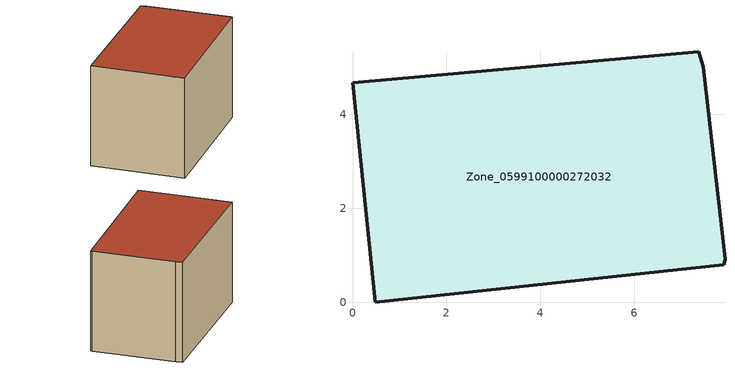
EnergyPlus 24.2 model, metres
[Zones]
Zone_0599100000272032
 floor ground (C_G): 0.48,0 0,4.67 7.37,5.34 7.47,5.02 7.93,0.92 7.9,0.81 z0.13
 wall outside (C_F): 0,4.67 0.48,0 7.9,0.81 7.93,0.92 7.47,5.02 7.37,5.34 0,4.67 z0.13:5.3
 roof outside (C_R): 7.93,0.92 7.47,5.02 7.37,5.34 0,4.67 0.48,0 7.9,0.81 z5.3
[BUILDING]
Pand.0599100000272032: North Axis=0; Terrain=City; Loads Convergence Tolerance Value=0.04; Temperature Convergence Tolerance Value=0.4; Solar Distribution=FullExterior; Maximum Number of Warmup Days=25; Minimum Number of Warmup Days=1
[Site:Location]
Rotterdam.The.Hague.AP_ZH_NLD Design_Conditions: Latitude=51.96; Longitude=4.45; Time Zone=1; Elevation=-4.5
[SITE:GROUNDTEMPERATURE:BUILDINGSURFACE]
18, 18, 18, 18, 18, 18, 18, 18, 18, 18, 18, 18
[MATERIAL] Thermal Absorptance=0.9; Solar Absorptance=0.7; Visible Absorptance=0.7
Name | Roughness | Thickness | Conductivity | Density | Specific Heat
G.TI.1946 | MediumSmooth | 0.15 | 1 | 540 | 1210
F.TI.1946 | Rough | 0.3 | 0.857143 | 1920 | 840
R.TI.1946 | MediumRough | 0.2 | 0.1 | 1500 | 1000
[CONSTRUCTION]
C_G: G.TI.1946
C_F: F.TI.1946
C_R: R.TI.1946
[ZONE]
Zone_0599100000272032: Type=1; Multiplier=1; Ceiling Height=Autocalculate; Volume=Autocalculate; Floor Area=autocalculate; Part of Total Floor Area=Yes
[ZONEINFILTRATION:DESIGNFLOWRATE]
Infil_Zone_0599100000272032: Zone or ZoneList or Space or SpaceList=Zone_0599100000272032; Schedule=AlwaysOn; Design Flow Rate Calculation Method=Flow/Area; Flow Rate per Floor Area=0.003; Constant Term Coefficient=1; Temperature Term Coefficient=0; Velocity Term Coefficient=0; Velocity Squared Term Coefficient=0
[HVACTEMPLATE:ZONE:IDEALLOADSAIRSYSTEM]
Zone_0599100000272032: Maximum Heating Supply Air Temperature=50; Minimum Cooling Supply Air Temperature=13; Maximum Heating Supply Air Humidity Ratio=0.0156; Minimum Cooling Supply Air Humidity Ratio=0.0077; Heating Limit=NoLimit; Cooling Limit=NoLimit; Dehumidification Control Type=ConstantSensibleHeatRatio; Cooling Sensible Heat Ratio=0.7; Dehumidification Setpoint=60; Humidification Control Type=None; Humidification Setpoint=30; Outdoor Air Method=None; Outdoor Air Flow Rate per Person=0.00944; Outdoor Air Flow Rate per Zone Floor Area=0; Outdoor Air Flow Rate per Zone=0; Demand Controlled Ventilation Type=None; Outdoor Air Economizer Type=NoEconomizer; Heat Recovery Type=None; Sensible Heat Recovery Effectiveness=0.7; Latent Heat Recovery Effectiveness=0.65
[ZONECONTROL:THERMOSTAT]
ThermostatControl_Zone_0599100000272032: Zone or ZoneList=Zone_0599100000272032; Control Type Schedule=DualSetpointControlType; Control 1=Thermostat_Zone_0599100000272032; Temperature Difference Between Cutout And Setpoint=0
[THERMOSTATSETPOINT:DUALSETPOINT]
Thermostat_Zone_0599100000272032: Heating Setpoint Temperature Schedule=HeatingSetpoint_Zone_0599100000272032; Cooling Setpoint Temperature Schedule=CoolingSetpoint_Zone_0599100000272032
[SCHEDULE:COMPACT]
HeatingSetpoint_Zone_0599100000272032: Through: 12/31, For: AllDays, Until: 24:00, 21
CoolingSetpoint_Zone_0599100000272032: Through: 12/31, For: AllDays, Until: 24:00, 24
DualSetpointControlType: Through: 12/31, For: AllDays, Until: 24:00, 4
AlwaysOn: Through: 12/31, For: AllDays, Until: 24:00, 1
